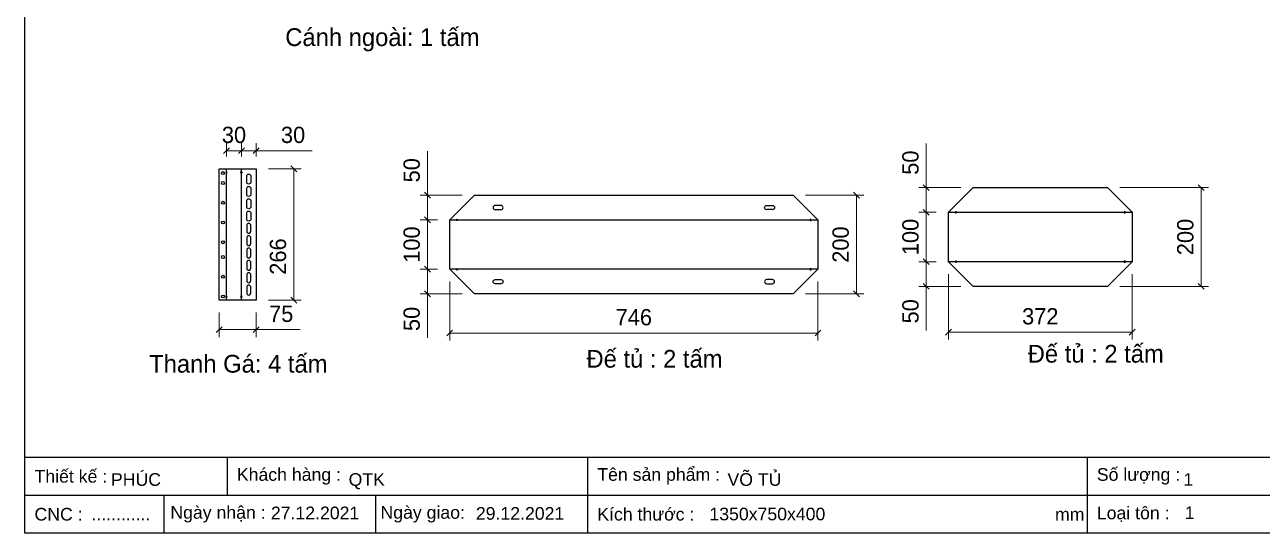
# Model space of a CAD drawing. Header units: millimetres. Extents: x 0 to 3804, y 0 to 2690.
# Drawn here: x 0 to 2507, y 0 to 1030 of the extents above; entities that cross this region are included whole.
import ezdxf

# ---------------------------------------------------------------- set-up
doc = ezdxf.new("R2010")
doc.units = ezdxf.units.MM
doc.layers.add('CNC', color=7, linetype='Continuous')
doc.layers.add('DIM', color=253, linetype='Continuous')
doc.styles.add('Arial', font='arial.ttf')
doc.dimstyles.new('Dim-33', dxfattribs={"dimtxt": 33, "dimasz": 12, "dimexe": 15, "dimexo": 25, "dimgap": 15, "dimtad": 1, "dimdec": 0, "dimtxsty": 'Standard', "dimblk": 'OBLIQUE', "dimcen": 10, "dimclrd": 5, "dimclre": 5, "dimclrt": 3, "dimazin": 3, "dimtfac": 1, "dimtdec": 0, "dimtmove": 0, "dimatfit": 3, "dimldrblk": 'OPEN30', "dimlwd": 9, "dimlwe": 9})

# ---------------------------------------------------------------- blocks, each defined once
blk = doc.blocks.new('*D1')
at = {"color": 0, "linetype": 'ByBlock', "lineweight": -2}
for p, q in [((1690.5, 678.9), (1678.5, 690.9)), ((1678.5, 490.9), (1690.5, 478.9))]:
    blk.add_line(p, q, dxfattribs=at)
at = {"layer": 'Defpoints', "color": 0, "transparency": 16777216}
for p in [(1556.7, 684.9), (1556.7, 484.9), (1684.5, 484.9)]:
    blk.add_point(p, dxfattribs=at)
at = {"layer": 'DIM', "color": 5, "lineweight": 9, "transparency": 16777216}
for p, q in [((1581.7, 684.9), (1699.5, 684.9)), ((1684.5, 684.9), (1684.5, 484.9)), ((1581.7, 484.9), (1699.5, 484.9))]:
    blk.add_line(p, q, dxfattribs=at)
at = {"layer": 'DIM', "color": 3, "transparency": 16777216, "insert": (1652.7, 584.9), "char_height": 33, "attachment_point": 5, "rotation": 90}
blk.add_mtext('200', dxfattribs=at)
blk = doc.blocks.new('_Oblique')
at = {"color": 0, "linetype": 'ByBlock', "lineweight": -2}
blk.add_line((-0.5, -0.5), (0.5, 0.5), dxfattribs=at)
blk = doc.blocks.new('_Open30')
at = {"color": 0, "linetype": 'ByBlock', "lineweight": -2}
for p, q in [((-1, 0.27), (0, 0)), ((0, 0), (-1, -0.27)), ((0, 0), (-1, 0))]:
    blk.add_line(p, q, dxfattribs=at)
blk = doc.blocks.new('*D2')
at = {"color": 0, "linetype": 'ByBlock', "lineweight": -2}
for p, q in [((866.7, 411.7), (854.7, 399.7)), ((1600.7, 399.7), (1612.7, 411.7))]:
    blk.add_line(p, q, dxfattribs=at)
at = {"layer": 'Defpoints', "color": 0, "transparency": 16777216}
for p in [(860.7, 534.9), (1606.7, 534.9), (1606.7, 405.7)]:
    blk.add_point(p, dxfattribs=at)
at = {"layer": 'DIM', "color": 5, "lineweight": 9, "transparency": 16777216}
for p, q in [((860.7, 509.9), (860.7, 390.7)), ((1606.7, 509.9), (1606.7, 390.7)), ((860.7, 405.7), (1606.7, 405.7))]:
    blk.add_line(p, q, dxfattribs=at)
at = {"layer": 'DIM', "color": 3, "transparency": 16777216, "insert": (1233.7, 437.6), "char_height": 33, "attachment_point": 5}
blk.add_mtext('746', dxfattribs=at)
blk = doc.blocks.new('*D3')
at = {"color": 0, "linetype": 'ByBlock', "lineweight": -2}
for p, q in [((821.8, 628.9), (809.8, 640.9)), ((809.8, 540.9), (821.8, 528.9))]:
    blk.add_line(p, q, dxfattribs=at)
at = {"layer": 'Defpoints', "color": 0, "transparency": 16777216}
for p in [(860.7, 634.9), (815.8, 534.9), (860.7, 534.9)]:
    blk.add_point(p, dxfattribs=at)
at = {"layer": 'DIM', "color": 5, "lineweight": 9, "transparency": 16777216}
for p, q in [((835.7, 634.9), (800.8, 634.9)), ((815.8, 634.9), (815.8, 534.9)), ((835.7, 534.9), (800.8, 534.9))]:
    blk.add_line(p, q, dxfattribs=at)
at = {"layer": 'DIM', "color": 3, "transparency": 16777216, "insert": (783.9, 584.9), "char_height": 33, "attachment_point": 5, "rotation": 90}
blk.add_mtext('100', dxfattribs=at)
blk = doc.blocks.new('*D4')
at = {"color": 0, "linetype": 'ByBlock', "lineweight": -2}
for p, q in [((821.8, 678.9), (809.8, 690.9)), ((809.8, 640.9), (821.8, 628.9))]:
    blk.add_line(p, q, dxfattribs=at)
at = {"layer": 'Defpoints', "color": 0, "transparency": 16777216}
for p in [(815.8, 684.9), (910.7, 684.9), (860.7, 634.9)]:
    blk.add_point(p, dxfattribs=at)
at = {"layer": 'DIM', "color": 5, "lineweight": 9, "transparency": 16777216}
for p, q in [((815.8, 684.9), (815.8, 774)), ((885.7, 684.9), (800.8, 684.9)), ((815.8, 634.9), (815.8, 684.9)), ((835.7, 634.9), (800.8, 634.9))]:
    blk.add_line(p, q, dxfattribs=at)
at = {"layer": 'DIM', "color": 3, "transparency": 16777216, "insert": (783.9, 735.5), "char_height": 33, "attachment_point": 5, "rotation": 90}
blk.add_mtext('50', dxfattribs=at)
blk = doc.blocks.new('*D5')
at = {"color": 0, "linetype": 'ByBlock', "lineweight": -2}
for p, q in [((821.8, 528.9), (809.8, 540.9)), ((809.8, 490.9), (821.8, 478.9))]:
    blk.add_line(p, q, dxfattribs=at)
at = {"layer": 'Defpoints', "color": 0, "transparency": 16777216}
for p in [(860.7, 534.9), (815.8, 484.9), (910.7, 484.9)]:
    blk.add_point(p, dxfattribs=at)
at = {"layer": 'DIM', "color": 5, "lineweight": 9, "transparency": 16777216}
for p, q in [((835.7, 534.9), (800.8, 534.9)), ((815.8, 534.9), (815.8, 484.9)), ((885.7, 484.9), (800.8, 484.9)), ((815.8, 484.9), (815.8, 395.7))]:
    blk.add_line(p, q, dxfattribs=at)
at = {"layer": 'DIM', "color": 3, "transparency": 16777216, "insert": (783.9, 434.3), "char_height": 33, "attachment_point": 5, "rotation": 90}
blk.add_mtext('50', dxfattribs=at)
blk = doc.blocks.new('ovan8.5x20')
at = {"layer": 'CNC', "color": 2, "lineweight": -3}
for p, q in [((5.7, 4.2), (-5.8, 4.2)), ((-5.8, -4.2), (5.7, -4.2))]:
    blk.add_line(p, q, dxfattribs=at)
for centre, start, end in [((-5.8, 0), 90, 270), ((5.7, 0), 270, 90)]:
    blk.add_arc(centre, 4.25, start, end, dxfattribs=at)
blk = doc.blocks.new('f3daunguoc')
at = {"layer": 'CNC', "color": 2, "lineweight": -3}
blk.add_circle((0, 0), 1.5, dxfattribs=at)
blk = doc.blocks.new('KHUNG CHUẨN')
at = {"color": 7}
for p, q in [((19889.2, -28535.2), (16919.2, -28535.2)), ((17239.2, -28535.2), (17239.2, -28595.2)), ((17809.2, -28535.2), (17809.2, -28655.2)), ((18599.2, -28535.2), (18599.2, -28655.2)), ((18939.2, -28595.2), (16919.2, -28595.2)), ((17139.2, -28595.2), (17139.2, -28655.2)), ((17474.2, -28595.2), (17474.2, -28655.2))]:
    blk.add_line(p, q, dxfattribs=at)
blk.add_lwpolyline([(16919.2, -26555.2), (19889.2, -26555.2), (19889.2, -28655.2), (16919.2, -28655.2)], close=True, dxfattribs=at)
at = {"color": 2, "char_height": 20, "attachment_point": 4, "style": 'Arial'}
for s, insert, width in [('  Thiết kế :', (16919.2, -28565.2), 917.634), ('  Khách hàng :', (17239.2, -28565.2), 917.634), ('  Tên sản phẩm :', (17809.2, -28565.2), 917.634), ('  Số lượng :', (18599.2, -28565.2), 917.634), ('  Ngày nhận :', (17134, -28625.2), 556.651), ('  Ngày giao:', (17466.3, -28625.2), 556.651), ('  Loại tôn :', (18599.2, -28625.2), 917.634), ('  CNC :', (16919.2, -28625.2), 917.634), ('  Kích thước :', (17809.2, -28625.2), 917.634), ('mm', (18548.6, -28625.2), 73.831)]:
    blk.add_mtext(s, dxfattribs=dict(at, insert=insert, width=width))
at = {"color": 3, "style": 'Arial'}
for tag, p in [('#01', (17055.6, -28580.1)), ('#02', (17431.4, -28580.1)), ('#03', (18030.6, -28580.1)), ('#08', (18751.7, -28580.1)), ('#10', (19064.8, -28580.1)), ('#11', (19060.3, -28625.7)), ('#12', (19806.5, -28628.9)), ('#04', (17024.8, -28634.6)), ('#05', (17308.5, -28633)), ('#06', (17632.7, -28633.7)), ('#07', (18002, -28634.7)), ('#09', (18753.8, -28632.6))]:
    blk.add_attdef(tag, p, '', height=20, dxfattribs=at)
blk = doc.blocks.new('*D23')
at = {"color": 0, "linetype": 'ByBlock', "lineweight": -2}
for p, q in [((551, 732.2), (539, 744.2)), ((539, 478.2), (551, 466.2))]:
    blk.add_line(p, q, dxfattribs=at)
at = {"layer": 'Defpoints', "color": 0, "transparency": 16777216}
for p in [(468.8, 738.2), (468.8, 472.2), (545, 472.2)]:
    blk.add_point(p, dxfattribs=at)
at = {"layer": 'DIM', "color": 5, "lineweight": 9, "transparency": 16777216}
for p, q in [((493.8, 738.2), (560, 738.2)), ((545, 738.2), (545, 472.2)), ((493.8, 472.2), (560, 472.2))]:
    blk.add_line(p, q, dxfattribs=at)
at = {"layer": 'DIM', "color": 3, "transparency": 16777216, "insert": (513.1, 560.7), "char_height": 33, "attachment_point": 5, "rotation": 90}
blk.add_mtext('266', dxfattribs=at)
blk = doc.blocks.new('*D24')
at = {"color": 0, "linetype": 'ByBlock', "lineweight": -2}
for p, q in [((399.8, 418.6), (387.8, 406.6)), ((462.8, 406.6), (474.8, 418.6))]:
    blk.add_line(p, q, dxfattribs=at)
at = {"layer": 'Defpoints', "color": 0, "transparency": 16777216}
for p in [(393.8, 472.2), (468.8, 472.2), (468.8, 412.6)]:
    blk.add_point(p, dxfattribs=at)
at = {"layer": 'DIM', "color": 5, "lineweight": 9, "transparency": 16777216}
for p, q in [((393.8, 447.2), (393.8, 397.6)), ((468.8, 447.2), (468.8, 397.6)), ((393.8, 412.6), (468.8, 412.6)), ((468.8, 412.6), (558, 412.6))]:
    blk.add_line(p, q, dxfattribs=at)
at = {"layer": 'DIM', "color": 3, "transparency": 16777216, "insert": (519.4, 444.4), "char_height": 33, "attachment_point": 5}
blk.add_mtext('75', dxfattribs=at)
blk = doc.blocks.new('*D25')
at = {"color": 0, "linetype": 'ByBlock', "lineweight": -2}
for p, q in [((414.8, 781.2), (402.8, 769.2)), ((432.8, 769.2), (444.8, 781.2))]:
    blk.add_line(p, q, dxfattribs=at)
at = {"layer": 'Defpoints', "color": 0, "transparency": 16777216}
for p in [(438.8, 775.2), (408.8, 738.2), (438.8, 738.2)]:
    blk.add_point(p, dxfattribs=at)
at = {"layer": 'DIM', "color": 5, "lineweight": 9, "transparency": 16777216}
for p, q in [((408.8, 763.2), (408.8, 790.2)), ((438.8, 763.2), (438.8, 790.2)), ((408.8, 775.2), (438.8, 775.2))]:
    blk.add_line(p, q, dxfattribs=at)
at = {"layer": 'DIM', "color": 3, "transparency": 16777216, "insert": (423.8, 807), "char_height": 33, "attachment_point": 5}
blk.add_mtext('30', dxfattribs=at)
blk = doc.blocks.new('*D26')
at = {"color": 0, "linetype": 'ByBlock', "lineweight": -2}
for p, q in [((444.8, 781.2), (432.8, 769.2)), ((462.8, 769.2), (474.8, 781.2))]:
    blk.add_line(p, q, dxfattribs=at)
at = {"layer": 'Defpoints', "color": 0, "transparency": 16777216}
for p in [(468.8, 775.2), (438.8, 738.2), (468.8, 738.2)]:
    blk.add_point(p, dxfattribs=at)
at = {"layer": 'DIM', "color": 5, "lineweight": 9, "transparency": 16777216}
for p, q in [((438.8, 763.2), (438.8, 790.2)), ((468.8, 763.2), (468.8, 790.2)), ((438.8, 775.2), (468.8, 775.2)), ((468.8, 775.2), (582.1, 775.2))]:
    blk.add_line(p, q, dxfattribs=at)
at = {"layer": 'DIM', "color": 3, "transparency": 16777216, "insert": (543.5, 807), "char_height": 33, "attachment_point": 5}
blk.add_mtext('30', dxfattribs=at)
blk = doc.blocks.new('f2dauxuoi')
at = {"layer": 'CNC', "color": 2, "lineweight": -3}
blk.add_circle((0, 0), 1, dxfattribs=at)
blk = doc.blocks.new('*D27')
at = {"color": 0, "linetype": 'ByBlock', "lineweight": -2}
for p, q in [((2388.7, 694.3), (2376.7, 706.3)), ((2376.7, 506.3), (2388.7, 494.3))]:
    blk.add_line(p, q, dxfattribs=at)
at = {"layer": 'Defpoints', "color": 0, "transparency": 16777216}
for p in [(2193, 700.3), (2193, 500.3), (2382.7, 500.3)]:
    blk.add_point(p, dxfattribs=at)
at = {"layer": 'DIM', "color": 5, "lineweight": 9, "transparency": 16777216}
for p, q in [((2218, 700.3), (2397.7, 700.3)), ((2382.7, 700.3), (2382.7, 500.3)), ((2218, 500.3), (2397.7, 500.3))]:
    blk.add_line(p, q, dxfattribs=at)
at = {"layer": 'DIM', "color": 3, "transparency": 16777216, "insert": (2350.9, 600.3), "char_height": 33, "attachment_point": 5, "rotation": 90}
blk.add_mtext('200', dxfattribs=at)
blk = doc.blocks.new('*D28')
at = {"color": 0, "linetype": 'ByBlock', "lineweight": -2}
for p, q in [((1877, 413.6), (1865, 401.6)), ((2237, 401.6), (2249, 413.6))]:
    blk.add_line(p, q, dxfattribs=at)
at = {"layer": 'Defpoints', "color": 0, "transparency": 16777216}
for p in [(1871, 550.3), (2243, 550.3), (2243, 407.6)]:
    blk.add_point(p, dxfattribs=at)
at = {"layer": 'DIM', "color": 5, "lineweight": 9, "transparency": 16777216}
for p, q in [((1871, 525.3), (1871, 392.6)), ((2243, 525.3), (2243, 392.6)), ((1871, 407.6), (2243, 407.6))]:
    blk.add_line(p, q, dxfattribs=at)
at = {"layer": 'DIM', "color": 3, "transparency": 16777216, "insert": (2057, 439.4), "char_height": 33, "attachment_point": 5}
blk.add_mtext('372', dxfattribs=at)
blk = doc.blocks.new('*D29')
at = {"color": 0, "linetype": 'ByBlock', "lineweight": -2}
for p, q in [((1832, 644.3), (1820, 656.3)), ((1820, 556.3), (1832, 544.3))]:
    blk.add_line(p, q, dxfattribs=at)
at = {"layer": 'Defpoints', "color": 0, "transparency": 16777216}
for p in [(1871, 650.3), (1826, 550.3), (1871, 550.3)]:
    blk.add_point(p, dxfattribs=at)
at = {"layer": 'DIM', "color": 5, "lineweight": 9, "transparency": 16777216}
for p, q in [((1846, 650.3), (1811, 650.3)), ((1826, 650.3), (1826, 550.3)), ((1846, 550.3), (1811, 550.3))]:
    blk.add_line(p, q, dxfattribs=at)
at = {"layer": 'DIM', "color": 3, "transparency": 16777216, "insert": (1794.2, 600.3), "char_height": 33, "attachment_point": 5, "rotation": 90}
blk.add_mtext('100', dxfattribs=at)
blk = doc.blocks.new('*D30')
at = {"color": 0, "linetype": 'ByBlock', "lineweight": -2}
for p, q in [((1832, 694.3), (1820, 706.3)), ((1820, 656.3), (1832, 644.3))]:
    blk.add_line(p, q, dxfattribs=at)
at = {"layer": 'Defpoints', "color": 0, "transparency": 16777216}
for p in [(1826, 700.3), (1921, 700.3), (1871, 650.3)]:
    blk.add_point(p, dxfattribs=at)
at = {"layer": 'DIM', "color": 5, "lineweight": 9, "transparency": 16777216}
for p, q in [((1826, 700.3), (1826, 789.5)), ((1896, 700.3), (1811, 700.3)), ((1826, 650.3), (1826, 700.3)), ((1846, 650.3), (1811, 650.3))]:
    blk.add_line(p, q, dxfattribs=at)
at = {"layer": 'DIM', "color": 3, "transparency": 16777216, "insert": (1794.2, 750.9), "char_height": 33, "attachment_point": 5, "rotation": 90}
blk.add_mtext('50', dxfattribs=at)
blk = doc.blocks.new('*D31')
at = {"color": 0, "linetype": 'ByBlock', "lineweight": -2}
for p, q in [((1832, 544.3), (1820, 556.3)), ((1820, 506.3), (1832, 494.3))]:
    blk.add_line(p, q, dxfattribs=at)
at = {"layer": 'Defpoints', "color": 0, "transparency": 16777216}
for p in [(1871, 550.3), (1826, 500.3), (1921, 500.3)]:
    blk.add_point(p, dxfattribs=at)
at = {"layer": 'DIM', "color": 5, "lineweight": 9, "transparency": 16777216}
for p, q in [((1846, 550.3), (1811, 550.3)), ((1826, 550.3), (1826, 500.3)), ((1896, 500.3), (1811, 500.3)), ((1826, 500.3), (1826, 411.1))]:
    blk.add_line(p, q, dxfattribs=at)
at = {"layer": 'DIM', "color": 3, "transparency": 16777216, "insert": (1794.2, 449.7), "char_height": 33, "attachment_point": 5, "rotation": 90}
blk.add_mtext('50', dxfattribs=at)

msp = doc.modelspace()

# ---------------------------------------------------------------- linework, layer by layer
at = {"color": 7}
for p, q in [((393.8, 738.2), (468.8, 738.2)), ((393.8, 472.2), (393.8, 738.2)), ((408.8, 472.2), (408.8, 738.2)), ((438.8, 472.2), (438.8, 738.2)), ((468.8, 738.2), (468.8, 472.2)), ((860.7, 634.9), (910.7, 684.9)), ((910.7, 684.9), (1556.7, 684.9)), ((1556.7, 684.9), (1606.7, 634.9)), ((1871, 650.3), (1921, 700.3)), ((1921, 700.3), (2193, 700.3)), ((2193, 700.3), (2243, 650.3)), ((860.7, 634.9), (1606.7, 634.9)), ((860.7, 534.9), (860.7, 634.9)), ((1606.7, 634.9), (1606.7, 534.9)), ((1871, 650.3), (2243, 650.3)), ((1871, 550.3), (1871, 650.3)), ((2243, 650.3), (2243, 550.3)), ((1606.7, 534.9), (860.7, 534.9)), ((860.7, 534.9), (910.7, 484.9)), ((1606.7, 534.9), (1556.7, 484.9)), ((2243, 550.3), (1871, 550.3)), ((1871, 550.3), (1921, 500.3)), ((2243, 550.3), (2193, 500.3)), ((1556.7, 484.9), (910.7, 484.9)), ((2193, 500.3), (1921, 500.3)), ((468.8, 472.2), (393.8, 472.2))]:
    msp.add_line(p, q, dxfattribs=at)
at = {"color": 2}
for centre in [(401.3, 729.7), (401.3, 709.7), (401.3, 669.7), (401.3, 629.7), (401.3, 589.7), (401.3, 559.7), (401.3, 519.7), (401.3, 479.7)]:
    msp.add_circle(centre, 3, dxfattribs=at)

# ---------------------------------------------------------------- block references
at = {"color": 3}
ref = msp.add_blockref('KHUNG CHUẨN', (-21670.1, 36701.4), dxfattribs=dict(at, xscale=1.280794679990776, yscale=1.280794679990776, zscale=1.280794679990776))
ref.add_attrib('#03', 'VÕ TỦ', (1423.4, 96.1), dxfattribs={"color": 3, "height": 25.62, "style": 'Arial'})
ref.add_attrib('#07', '1350x750x400', (1386.8, 26.2), dxfattribs={"color": 3, "height": 25.616, "style": 'Arial'})
ref.add_attrib('#08', '1', (2347, 96.1), dxfattribs={"color": 3, "height": 25.6, "style": 'Arial'})
ref.add_attrib('#09', '1', (2349.7, 28.9), dxfattribs={"color": 3, "height": 25.6, "style": 'Arial'})
ref.add_attrib('#02', 'QTK', (656, 96.1), dxfattribs={"color": 3, "height": 25.62, "style": 'Arial'})
ref.add_attrib('#05', '27.12.2021', (498.5, 28.4), dxfattribs={"color": 3, "height": 25.62, "style": 'Arial'})
ref.add_attrib('#06', '29.12.2021', (913.7, 27.4), dxfattribs={"color": 3, "height": 25.62, "style": 'Arial'})
ref.add_attrib('#01', 'PHÚC', (174.6, 96.1), dxfattribs={"color": 3, "height": 25.62, "style": 'Arial'})
ref.add_attrib('#04', '............', (135.1, 26.3), dxfattribs={"color": 3, "height": 25.616, "style": 'Arial'})
at = {"lineweight": -3, "xscale": -1}
msp.add_blockref('f2dauxuoi', (408.8, 731.2), dxfattribs=at)
at = {"lineweight": -3}
for name, p, rotation in [('f3daunguoc', (438.8, 731.2), 270), ('f3daunguoc', (1886, 650.3), 270), ('f3daunguoc', (875.7, 634.9), 270), ('f3daunguoc', (1886, 550.3), 270), ('f3daunguoc', (875.7, 534.9), 270), ('f2dauxuoi', (408.8, 479.2), 180)]:
    msp.add_blockref(name, p, dxfattribs=dict(at, rotation=rotation))
at = {"lineweight": -3, "xscale": -1}
for p, rotation in [((2228, 650.3), 90), ((1591.7, 634.9), 90), ((2228, 550.3), 90), ((1591.7, 534.9), 90), ((438.8, 479.2), 270)]:
    msp.add_blockref('f3daunguoc', p, dxfattribs=dict(at, rotation=rotation))
at = {"layer": 'CNC', "lineweight": -3, "xscale": -1}
for p, rotation in [((453.8, 717.7), 270), ((453.8, 717.7), 270), ((453.8, 692.7), 270), ((453.8, 667.7), 270), ((453.8, 642.7), 270), ((1508.7, 659.9), 180)]:
    msp.add_blockref('ovan8.5x20', p, dxfattribs=dict(at, rotation=rotation))
at = {"layer": 'CNC', "lineweight": -3}
for p, rotation in [((958.7, 659.9), 180), ((453.8, 617.7), 270), ((453.8, 592.7), 270), ((453.8, 567.7), 270), ((453.8, 542.7), 270), ((453.8, 517.7), 270), ((453.8, 492.7), 270)]:
    msp.add_blockref('ovan8.5x20', p, dxfattribs=dict(at, rotation=rotation))
at = {"layer": 'CNC', "lineweight": -3, "xscale": -1}
msp.add_blockref('ovan8.5x20', (958.7, 509.9), dxfattribs=at)
at = {"layer": 'CNC', "lineweight": -3}
msp.add_blockref('ovan8.5x20', (1508.7, 509.9), dxfattribs=at)

# ---------------------------------------------------------------- texts
at = {"color": 2, "char_height": 36, "attachment_point": 5}
for s, insert, width in [('Cánh ngoài: 1 tấm', (724.4, 999.8), 575.974), ('Đế tủ : 2 tấm', (2169.3, 363.5), 875), ('Thanh Gá: 4 tấm', (432.6, 343.2), 775), ('Đế tủ : 2 tấm', (1275.6, 353.3), 775)]:
    msp.add_mtext(s, dxfattribs=dict(at, insert=insert, width=width))

# ---------------------------------------------------------------- dimensions: what is measured, and where the dimension line sits
at = {"layer": 'DIM', "color": 7}
for base, p1, p2, picture, middle in [((438.8, 775.2), (408.8, 738.2), (438.8, 738.2), '*D25', (423.8, 775.2)), ((468.8, 775.2), (438.8, 738.2), (468.8, 738.2), '*D26', (543.5, 775.2))]:
    dim = msp.add_linear_dim(base=base, p1=p1, p2=p2, dimstyle='Dim-33', dxfattribs=at)
    dim.commit()
    dim.dimension.update_dxf_attribs({"geometry": picture, "text_midpoint": middle, "dimtype": 160})
for base, p1, p2, picture, middle in [((1826, 700.3), (1871, 650.3), (1921, 700.3), '*D30', (1794.2, 750.9)), ((815.8, 684.9), (860.7, 634.9), (910.7, 684.9), '*D4', (783.9, 735.5)), ((2382.7, 500.3), (2193, 700.3), (2193, 500.3), '*D27', (2350.9, 600.3)), ((1684.5, 484.9), (1556.7, 684.9), (1556.7, 484.9), '*D1', (1652.7, 584.9)), ((1826, 550.3), (1871, 650.3), (1871, 550.3), '*D29', (1794.2, 600.3)), ((815.8, 534.9), (860.7, 634.9), (860.7, 534.9), '*D3', (783.9, 584.9)), ((1826, 500.3), (1871, 550.3), (1921, 500.3), '*D31', (1794.2, 449.7)), ((815.8, 484.9), (860.7, 534.9), (910.7, 484.9), '*D5', (783.9, 434.3))]:
    dim = msp.add_linear_dim(base=base, p1=p1, p2=p2, angle=90, dimstyle='Dim-33', dxfattribs=at)
    dim.commit()
    dim.dimension.update_dxf_attribs({"geometry": picture, "text_midpoint": middle})
dim = msp.add_linear_dim(base=(545, 472.2), p1=(468.8, 738.2), p2=(468.8, 472.2), angle=90, dimstyle='Dim-33', dxfattribs=at)
dim.commit()
dim.dimension.update_dxf_attribs({"geometry": '*D23', "text_midpoint": (545, 560.7), "dimtype": 160})
for base, p1, p2, picture, middle in [((1606.7, 405.7), (860.7, 534.9), (1606.7, 534.9), '*D2', (1233.7, 437.6)), ((2243, 407.6), (1871, 550.3), (2243, 550.3), '*D28', (2057, 439.4)), ((468.8, 412.6), (393.8, 472.2), (468.8, 472.2), '*D24', (519.4, 444.4))]:
    dim = msp.add_linear_dim(base=base, p1=p1, p2=p2, dimstyle='Dim-33', dxfattribs=at)
    dim.commit()
    dim.dimension.update_dxf_attribs({"geometry": picture, "text_midpoint": middle})

doc.saveas('drawing.dxf')
